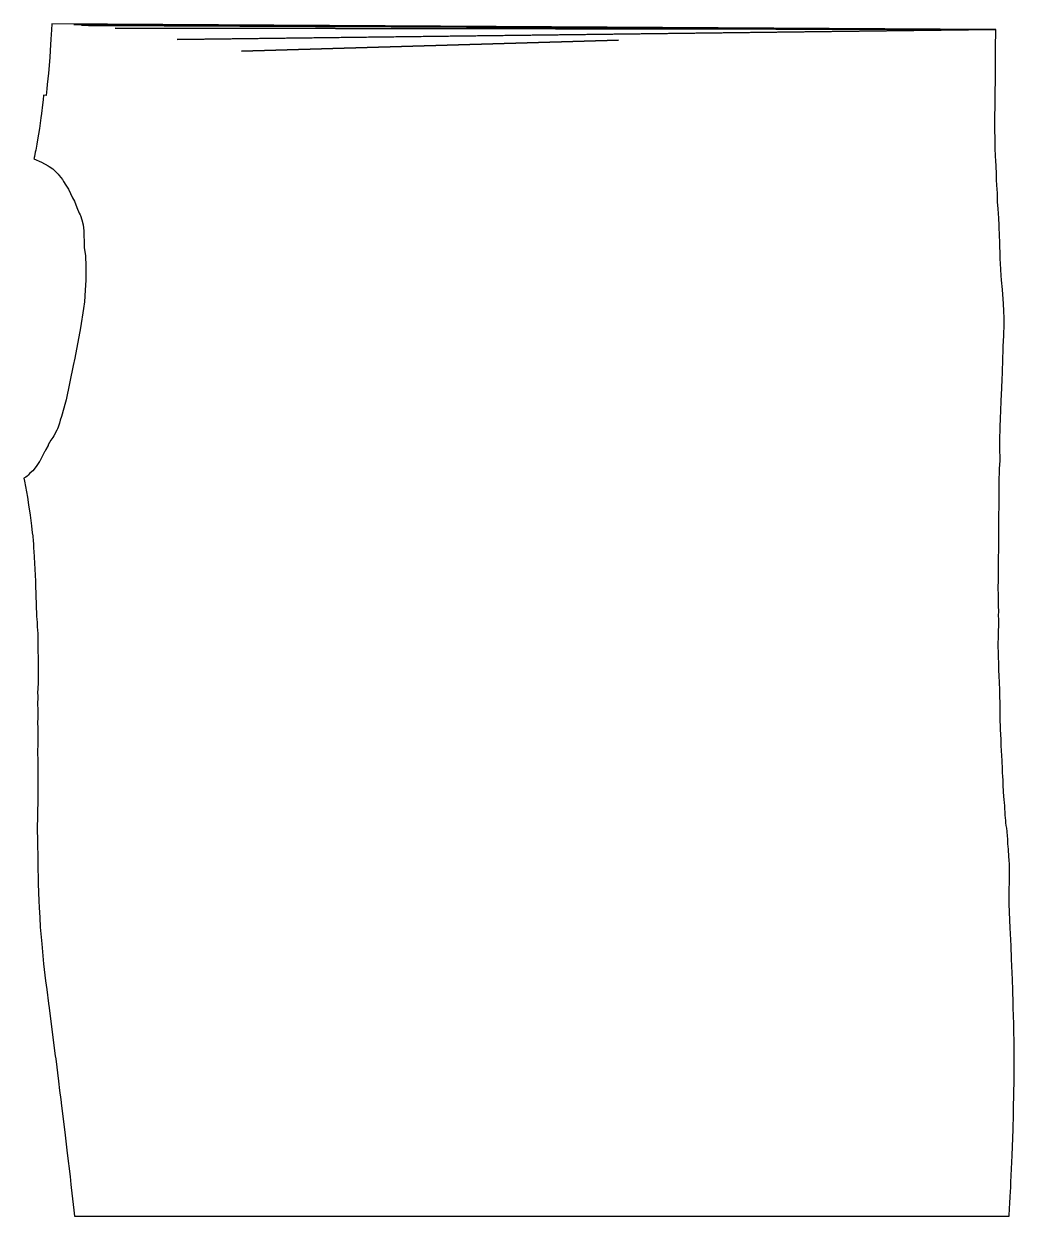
# Model space of a CAD drawing. Extents: x 6 to 159, y 0 to 184.
import ezdxf

# ---------------------------------------------------------------- set-up
doc = ezdxf.new("R2010")
doc.units = 0
doc.layers.add('13_39000', color=7, linetype='CONTINUOUS')

msp = doc.modelspace()

# ---------------------------------------------------------------- linework, layer by layer
at = {"layer": '13_39000', "color": 5}
for points in [[(9.802, 35.004), (10.068, 32.856), (10.166, 32.196), (10.974, 25.969), (11.12, 24.756), (11.188, 24.292), (11.612, 20.88), (11.782, 19.442), (11.971, 18.007), (12.081, 17.06), (12.596, 12.967), (12.985, 9.735), (13.405, 6.145), (13.545, 4.918), (13.592, 4.438), (13.996, 0.926), (14.092, 0.006), (158.53401, 0.006), (158.606, 1.238), (158.658, 1.952), (158.716, 3.05), (158.80801, 4.498), (158.83601, 5.244), (159.03401, 9.366), (159.17001, 13.46), (159.17201, 13.795), (159.22601, 15.354), (159.248, 16.41), (159.287, 19.156), (159.32301, 20.775), (159.33, 21.465), (159.32401, 22.296), (159.328, 24.205), (159.31401, 25.824), (159.259, 29.729), (159.19, 32.174), (159.158, 32.93), (159.11101, 34.915), (159.048, 36.574), (158.98201, 38.623), (158.93001, 39.772), (158.856, 41.768), (158.714, 44.576), (158.56401, 48.228), (158.55602, 48.548), (158.55801, 50.096), (158.62201, 51.998), (158.62801, 52.455), (158.63, 53.086), (158.59601, 54.336), (158.548, 55.061), (158.50401, 55.544), (158.45601, 56.73), (158.408, 57.14), (158.33, 57.562), (158.33, 58.334), (158.31601, 58.728), (158.23901, 59.449), (158.17401, 59.948), (158.104, 60.364), (158.048, 60.772), (158.022, 61.168), (157.97801, 61.572), (157.94801, 61.968), (157.882, 63.436), (157.84401, 63.932), (157.798, 64.334), (157.692, 65.522), (157.65201, 66.686), (157.61601, 67.084), (157.62201, 67.46201), (157.60001, 67.854), (157.53801, 68.64001), (157.509, 69.30701), (157.45801, 70.19601), (157.42001, 71.35201), (157.37801, 71.746), (157.354, 72.134), (157.34601, 72.51801), (157.32401, 72.90401), (157.3, 73.674), (157.22801, 75.216), (157.18401, 77.132), (157.158, 77.51801), (157.18001, 78.274), (157.17601, 78.54), (157.14401, 79.426), (157.09401, 80.19601), (157.10201, 81.332), (157.06201, 82.48), (157.009, 83.509), (156.95201, 84.396), (156.968, 85.152), (156.96301, 85.414), (156.93401, 86.415), (156.90001, 87.05601), (156.86601, 88.077), (156.86601, 88.578), (156.908, 89.33401), (156.90201, 90.47201), (156.94, 91.228), (156.944, 92.247), (156.93401, 92.746), (156.938, 93.506), (156.927, 94.28101), (156.90201, 95.78201), (156.86601, 97.298), (156.90601, 98.05801), (156.89001, 98.816), (156.90201, 100.71201), (156.914, 101.731), (156.94601, 102.992), (156.95201, 104.132), (156.944, 104.89001), (156.95801, 106.29001), (156.96301, 108.19), (156.996, 109.83201), (156.98801, 111.233), (157.03001, 113.287), (157.048, 115.54401), (157.15001, 116.714), (157.16801, 117.09601), (157.16801, 117.478), (157.13301, 118.11401), (157.11801, 118.604), (157.134, 119.75201), (157.13, 120.51201), (157.14201, 121.27601), (157.18001, 122.05201), (157.20001, 123.2), (157.298, 125.90401), (157.35001, 127.06801), (157.41801, 127.85801), (157.42601, 128.244), (157.472, 129.028), (157.468, 129.408), (157.51201, 130.192), (157.522, 130.96201), (157.561, 131.847), (157.62801, 134.45401), (157.72601, 136.03801), (157.74301, 136.71201), (157.76601, 137.21001), (157.804, 137.612), (157.80801, 138.48001), (157.804, 138.76201), (157.746, 139.882), (157.664, 140.98401), (157.54401, 143.21001), (157.39001, 144.64201), (157.326, 145.36401), (157.22801, 147.20401), (157.18201, 147.936), (157.17601, 148.31201), (157.093, 150.42001), (157.07001, 151.66), (157.00201, 152.75201), (157.00801, 153.134), (156.994, 153.50401), (156.96001, 153.858), (156.95601, 154.23401), (156.884, 154.94), (156.85001, 155.67201), (156.78001, 156.75401), (156.73201, 158.10501), (156.65401, 159.29601), (156.625, 160.15601), (156.59401, 160.76401), (156.58601, 161.136), (156.53201, 162.22), (156.49701, 163.19301), (156.47, 163.67601), (156.412, 165.134), (156.382, 166.61401), (156.34201, 167.70601), (156.35101, 168.71301), (156.34401, 169.59201), (156.37201, 171.88), (156.40201, 172.66), (156.42001, 174.188), (156.45401, 174.97801), (156.46201, 175.36401), (156.46101, 176.73801), (156.44701, 177.85501), (156.451, 181.13701), (156.45901, 181.64001), (156.48201, 182.17401), (156.47701, 182.79401), (156.49001, 183.37401), (10.57, 184.246), (10.516, 183.30801), (10.458, 181.858), (10.326, 180.11201), (10.264, 179.03601), (10.056, 176.60001), (9.868, 174.89401), (9.812, 174.188), (9.694, 173.16602), (9.282, 173.20401), (9.234, 172.48201), (9.164, 171.71501), (9.004, 170.41), (8.904, 169.73801), (8.68, 168.07901), (8.397, 166.328), (8.279, 165.67001), (8.094, 164.70601), (8.023, 164.399), (7.886, 163.73001), (7.799, 163.382), (9.018, 162.85301), (10.032, 162.32401), (10.186, 162.20601), (10.722, 161.86401), (11.543, 161.013), (11.712, 160.81801), (12.221, 160.173), (12.418, 159.86301), (12.753, 159.29701), (13.153, 158.675), (13.76, 157.384), (14.074, 156.83701), (14.43, 155.854), (14.822, 154.99901), (14.958, 154.74901), (15.014, 154.61601), (15.215, 153.968), (15.407, 153.18701), (15.519, 152.25201), (15.54, 151.71101), (15.524, 151.397), (15.566, 150.76801), (15.595, 150.16), (15.585, 149.69701), (15.655, 149.34601), (15.792, 148.42801), (15.811, 147.972), (15.869, 147.22101), (15.844, 146.05501), (15.828, 144.772), (15.847, 144.645), (15.747, 143.08301), (15.618, 141.26601), (15.49, 140.28401), (15.025, 137.29201), (14.163, 132.584), (13.908, 131.433), (12.791, 126.162), (12.692, 125.769), (12.1, 123.57001), (11.896, 123.00401), (11.782, 122.53001), (11.575, 121.90501), (11.477, 121.68001), (11.352, 121.439), (10.882, 120.58401), (10.764, 120.329), (10.455, 119.91701), (10.25, 119.537), (10.036, 119.20901), (9.998, 119.08201), (9.644, 118.45701), (9.535, 118.22501), (9.455, 118.10001), (8.891, 116.993), (8.717, 116.69201), (8.701, 116.632), (8.566, 116.44801), (8.393, 116.15501), (8.162, 115.841), (7.663, 115.19901), (7.196, 114.80601), (6.942, 114.49001), (6.752, 114.37301), (6.549, 114.203), (6.263, 114.023), (6.37, 113.58), (6.696, 111.926), (6.822, 111.11001), (6.99, 109.898), (7.22, 108.342), (7.354, 107.48601), (7.4, 107.08801), (7.432, 106.69401), (7.568, 105.57401), (7.634, 105.11001), (7.716, 104.32401), (7.744, 103.93201), (7.77, 103.15401), (7.792, 102.76401), (7.985, 99.95901), (8.044, 98.11001), (8.086, 97.33601), (8.106, 96.18001), (8.134, 95.79601), (8.182, 94.64001), (8.241, 92.62401), (8.256, 92.332), (8.313, 91.663), (8.344, 91.091), (8.416, 90.04), (8.428, 89.65601), (8.414, 88.888), (8.444, 87.457), (8.496, 86.21201), (8.486, 84.497), (8.454, 82.374), (8.4, 80.83), (8.416, 80.45), (8.418, 80.066), (8.392, 79.29401), (8.405, 78.15501), (8.408, 76.998), (8.384, 76.222), (8.41, 75.464), (8.41, 73.93), (8.422, 73.164), (8.4, 71.622), (8.438, 70.484), (8.446, 68.956), (8.438, 67.41801), (8.405, 64.915), (8.378, 61.638), (8.334, 60.082), (8.336, 59.316), (8.362, 58.558), (8.36, 58.176), (8.374, 57.128), (8.402, 55.896), (8.402, 55.13), (8.419, 53.889), (8.476, 52.106), (8.492, 51.348), (8.588, 48.73), (8.633, 47.717), (8.716, 46.142), (8.808, 44.68), (9.03, 42.064), (9.322, 38.994), (9.628, 36.357), (9.72, 35.687), (9.802, 35.004)], [(120.912, 183.56001), (14.18, 184.12001), (14.014, 184.12801), (120.912, 183.56001)], [(49.286, 183.89801), (15.178, 184.06601), (49.286, 183.89801)], [(121.44, 183.524), (16.294, 183.97401), (16.236, 183.98201), (121.44, 183.524)], [(20.398, 183.58601), (156.49001, 183.37401), (20.398, 183.58601)], [(55.003, 182.12901), (156.49001, 183.37401), (30.022, 181.81201), (29.982, 181.82001), (55.003, 182.12901)], [(98.19601, 181.70001), (39.888, 180.026), (98.19601, 181.70001)]]:
    msp.add_lwpolyline(points, dxfattribs=at)

doc.saveas('drawing.dxf')
